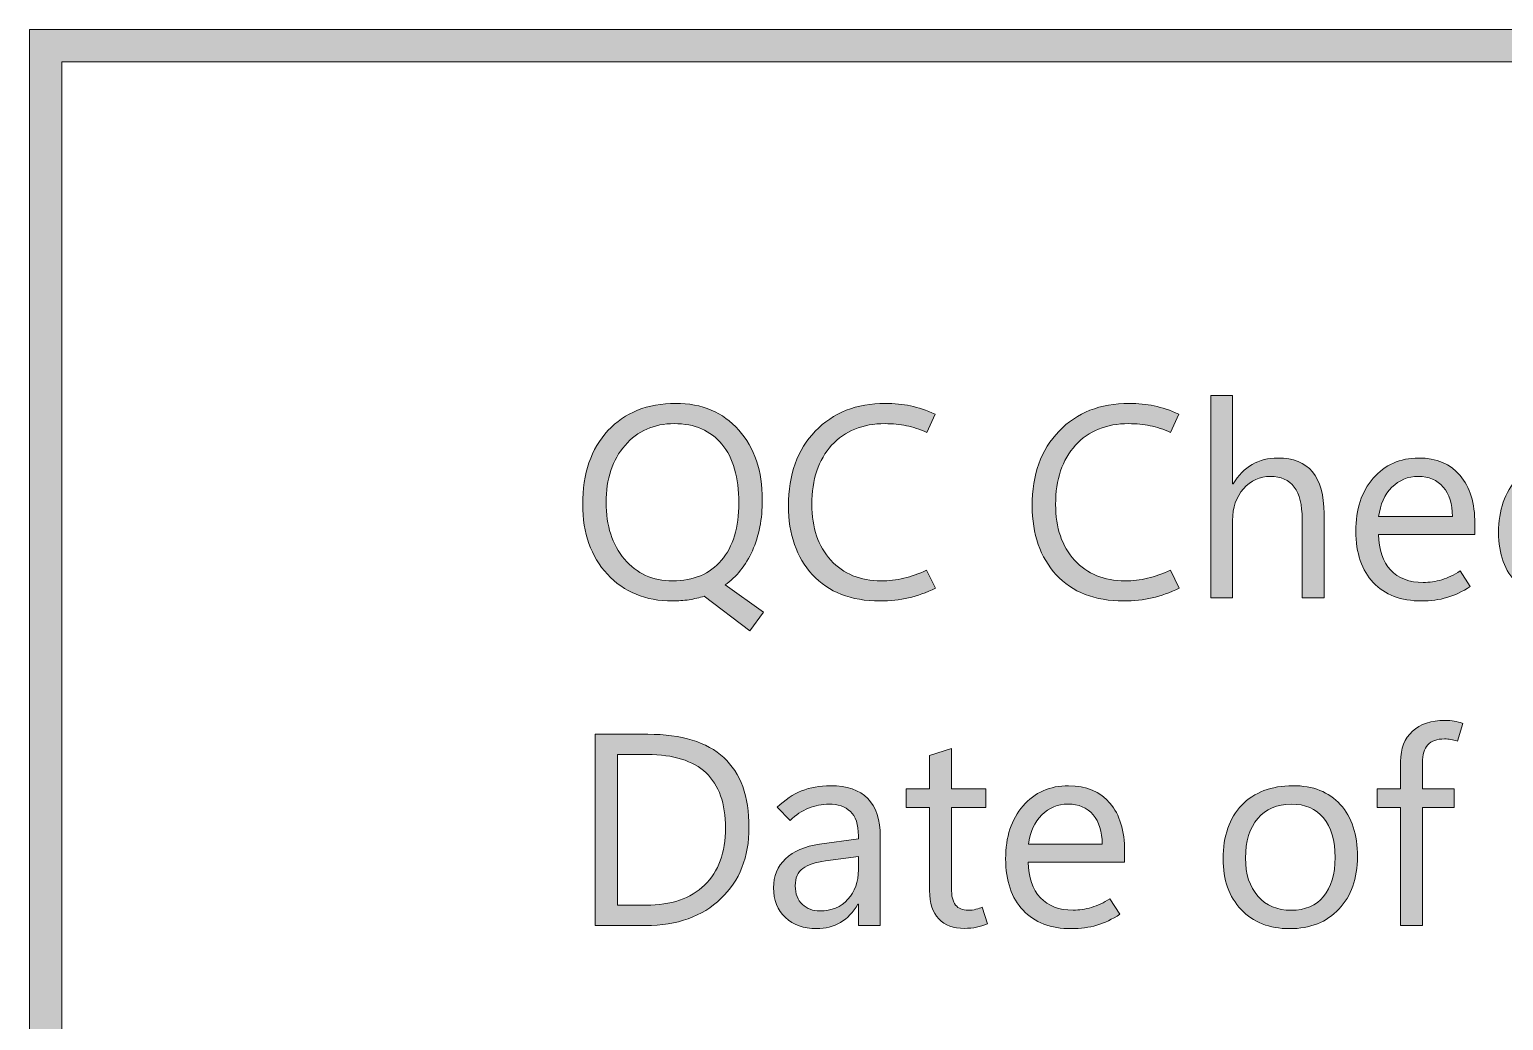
# Model space of a CAD drawing. Extents: x 0 to 227, y 0 to 170.
# Drawn here: x 0 to 64.8, y 126.5 to 170.1 of the extents above; entities that cross this region are included whole.
import ezdxf

# ---------------------------------------------------------------- set-up
doc = ezdxf.new("R2010")
doc.units = 0
doc.header["$MEASUREMENT"] = 0
doc.layers.add('Layer 1', color=7, linetype='Continuous')

# ---------------------------------------------------------------- blocks, each defined once
blk = doc.blocks.new('block 2')
at = {"layer": 'Layer 1', "true_color": 0x231f20}
h = blk.add_hatch(color=250, dxfattribs=at)
h.dxf.hatch_style = 2
edge = h.paths.add_edge_path()
edge.add_spline(control_points=[(28.273, 144.965), (27.09, 144.965), (26.136, 145.355), (25.411, 146.137), (24.687, 146.918), (24.324, 147.941), (24.324, 149.207), (24.324, 150.57), (24.694, 151.651), (25.435, 152.45), (26.175, 153.249), (27.168, 153.648), (28.414, 153.648), (29.57, 153.648), (30.494, 153.258), (31.186, 152.477), (31.877, 151.695), (32.223, 150.674), (32.223, 149.412), (32.223, 148.564), (32.077, 147.818), (31.786, 147.174), (31.495, 146.529), (31.094, 146.027), (30.582, 145.668), (30.582, 145.668), (32.27, 144.479), (32.27, 144.479), (32.27, 144.479), (31.672, 143.658), (31.672, 143.658), (31.672, 143.658), (29.668, 145.17), (29.668, 145.17), (29.457, 145.107), (29.234, 145.058), (29, 145.021), (28.766, 144.983), (28.523, 144.965), (28.273, 144.965)], knot_values=[0, 0, 0, 0, 1, 1, 1, 2, 2, 2, 3, 3, 3, 4, 4, 4, 5, 5, 5, 6, 6, 6, 7, 7, 7, 8, 8, 8, 9, 9, 9, 10, 10, 10, 11, 11, 11, 12, 12, 12, 13, 13, 13, 13], degree=3, periodic=1)
edge = h.paths.add_edge_path()
edge.add_spline(control_points=[(28.344, 152.758), (27.461, 152.758), (26.742, 152.439), (26.188, 151.803), (25.633, 151.166), (25.355, 150.33), (25.355, 149.295), (25.355, 148.271), (25.624, 147.441), (26.161, 146.805), (26.698, 146.168), (27.402, 145.85), (28.273, 145.85), (29.195, 145.85), (29.912, 146.15), (30.424, 146.752), (30.936, 147.354), (31.191, 148.195), (31.191, 149.277), (31.191, 150.391), (30.943, 151.249), (30.447, 151.853), (29.951, 152.456), (29.25, 152.758), (28.344, 152.758)], knot_values=[0, 0, 0, 0, 1, 1, 1, 2, 2, 2, 3, 3, 3, 4, 4, 4, 5, 5, 5, 6, 6, 6, 7, 7, 7, 8, 8, 8, 8], degree=3, periodic=1)
h = blk.add_hatch(color=250, dxfattribs=at)
h.dxf.hatch_style = 2
edge = h.paths.add_edge_path()
edge.add_spline(control_points=[(39.84, 145.527), (39.434, 145.332), (39.037, 145.189), (38.65, 145.1), (38.264, 145.01), (37.844, 144.965), (37.391, 144.965), (36.121, 144.965), (35.134, 145.35), (34.429, 146.119), (33.724, 146.889), (33.371, 147.898), (33.371, 149.148), (33.371, 150.52), (33.765, 151.612), (34.552, 152.427), (35.339, 153.241), (36.365, 153.648), (37.631, 153.648), (38.025, 153.648), (38.396, 153.611), (38.741, 153.537), (39.087, 153.463), (39.445, 153.344), (39.816, 153.18), (39.816, 153.18), (39.453, 152.371), (39.453, 152.371), (39.145, 152.508), (38.846, 152.606), (38.557, 152.667), (38.268, 152.728), (37.955, 152.758), (37.619, 152.758), (36.635, 152.758), (35.853, 152.44), (35.272, 151.806), (34.692, 151.171), (34.402, 150.305), (34.402, 149.207), (34.402, 148.18), (34.681, 147.363), (35.237, 146.758), (35.794, 146.152), (36.531, 145.85), (37.449, 145.85), (37.789, 145.85), (38.122, 145.887), (38.448, 145.961), (38.774, 146.035), (39.107, 146.156), (39.447, 146.324), (39.447, 146.324), (39.84, 145.527), (39.84, 145.527)], knot_values=[0, 0, 0, 0, 1, 1, 1, 2, 2, 2, 3, 3, 3, 4, 4, 4, 5, 5, 5, 6, 6, 6, 7, 7, 7, 8, 8, 8, 9, 9, 9, 10, 10, 10, 11, 11, 11, 12, 12, 12, 13, 13, 13, 14, 14, 14, 15, 15, 15, 16, 16, 16, 17, 17, 17, 18, 18, 18, 18], degree=3, periodic=1)
h = blk.add_hatch(color=250, dxfattribs=at)
h.dxf.hatch_style = 2
edge = h.paths.add_edge_path()
edge.add_spline(control_points=[(50.557, 145.527), (50.15, 145.332), (49.754, 145.189), (49.367, 145.1), (48.98, 145.01), (48.561, 144.965), (48.107, 144.965), (46.838, 144.965), (45.851, 145.35), (45.146, 146.119), (44.44, 146.889), (44.088, 147.898), (44.088, 149.148), (44.088, 150.52), (44.481, 151.612), (45.269, 152.427), (46.056, 153.241), (47.082, 153.648), (48.348, 153.648), (48.742, 153.648), (49.112, 153.611), (49.458, 153.537), (49.804, 153.463), (50.162, 153.344), (50.533, 153.18), (50.533, 153.18), (50.17, 152.371), (50.17, 152.371), (49.861, 152.508), (49.562, 152.606), (49.273, 152.667), (48.984, 152.728), (48.672, 152.758), (48.336, 152.758), (47.352, 152.758), (46.569, 152.44), (45.989, 151.806), (45.409, 151.171), (45.119, 150.305), (45.119, 149.207), (45.119, 148.18), (45.397, 147.363), (45.954, 146.758), (46.511, 146.152), (47.248, 145.85), (48.166, 145.85), (48.506, 145.85), (48.839, 145.887), (49.165, 145.961), (49.491, 146.035), (49.824, 146.156), (50.164, 146.324), (50.164, 146.324), (50.557, 145.527), (50.557, 145.527)], knot_values=[0, 0, 0, 0, 1, 1, 1, 2, 2, 2, 3, 3, 3, 4, 4, 4, 5, 5, 5, 6, 6, 6, 7, 7, 7, 8, 8, 8, 9, 9, 9, 10, 10, 10, 11, 11, 11, 12, 12, 12, 13, 13, 13, 14, 14, 14, 15, 15, 15, 16, 16, 16, 17, 17, 17, 18, 18, 18, 18], degree=3, periodic=1)
h = blk.add_hatch(color=250, dxfattribs=at)
h.dxf.hatch_style = 2
edge = h.paths.add_edge_path()
edge.add_spline(control_points=[(56.92, 145.105), (56.92, 145.105), (55.959, 145.105), (55.959, 145.105), (55.959, 145.105), (55.959, 148.562), (55.959, 148.562), (55.959, 149.188), (55.843, 149.656), (55.61, 149.969), (55.378, 150.281), (55.029, 150.438), (54.564, 150.438), (54.096, 150.438), (53.701, 150.257), (53.381, 149.896), (53.061, 149.534), (52.9, 149.07), (52.9, 148.504), (52.9, 148.504), (52.9, 145.105), (52.9, 145.105), (52.9, 145.105), (51.939, 145.105), (51.939, 145.105), (51.939, 145.105), (51.939, 153.988), (51.939, 153.988), (51.939, 153.988), (52.9, 153.988), (52.9, 153.988), (52.9, 153.988), (52.9, 150.109), (52.9, 150.109), (52.9, 150.109), (52.924, 150.109), (52.924, 150.109), (53.154, 150.488), (53.434, 150.772), (53.762, 150.962), (54.09, 151.151), (54.467, 151.246), (54.893, 151.246), (55.568, 151.246), (56.075, 151.043), (56.413, 150.637), (56.751, 150.23), (56.92, 149.619), (56.92, 148.803), (56.92, 148.803), (56.92, 145.105), (56.92, 145.105)], knot_values=[0, 0, 0, 0, 1, 1, 1, 2, 2, 2, 3, 3, 3, 4, 4, 4, 5, 5, 5, 6, 6, 6, 7, 7, 7, 8, 8, 8, 9, 9, 9, 10, 10, 10, 11, 11, 11, 12, 12, 12, 13, 13, 13, 14, 14, 14, 15, 15, 15, 16, 16, 16, 17, 17, 17, 17], degree=3, periodic=1)
h = blk.add_hatch(color=250, dxfattribs=at)
h.dxf.hatch_style = 2
edge = h.paths.add_edge_path()
edge.add_spline(control_points=[(63.553, 147.889), (63.553, 147.889), (59.311, 147.889), (59.311, 147.889), (59.326, 147.213), (59.505, 146.692), (59.847, 146.327), (60.188, 145.962), (60.668, 145.779), (61.285, 145.779), (61.555, 145.779), (61.825, 145.819), (62.097, 145.899), (62.368, 145.979), (62.637, 146.107), (62.902, 146.283), (62.902, 146.283), (63.348, 145.598), (63.348, 145.598), (63.008, 145.379), (62.668, 145.219), (62.328, 145.117), (61.988, 145.016), (61.615, 144.965), (61.209, 144.965), (60.303, 144.965), (59.596, 145.234), (59.088, 145.773), (58.58, 146.312), (58.324, 147.064), (58.32, 148.029), (58.316, 148.994), (58.571, 149.771), (59.085, 150.361), (59.599, 150.951), (60.266, 151.246), (61.086, 151.246), (61.867, 151.246), (62.474, 150.991), (62.905, 150.481), (63.337, 149.972), (63.553, 149.266), (63.553, 148.363), (63.553, 148.363), (63.553, 147.889), (63.553, 147.889)], knot_values=[0, 0, 0, 0, 1, 1, 1, 2, 2, 2, 3, 3, 3, 4, 4, 4, 5, 5, 5, 6, 6, 6, 7, 7, 7, 8, 8, 8, 9, 9, 9, 10, 10, 10, 11, 11, 11, 12, 12, 12, 13, 13, 13, 14, 14, 14, 15, 15, 15, 15], degree=3, periodic=1)
edge = h.paths.add_edge_path()
edge.add_spline(control_points=[(62.568, 148.674), (62.564, 149.229), (62.43, 149.661), (62.164, 149.972), (61.898, 150.282), (61.533, 150.438), (61.068, 150.438), (60.611, 150.438), (60.224, 150.278), (59.905, 149.96), (59.587, 149.642), (59.393, 149.213), (59.322, 148.674), (59.322, 148.674), (62.568, 148.674), (62.568, 148.674)], knot_values=[0, 0, 0, 0, 1, 1, 1, 2, 2, 2, 3, 3, 3, 4, 4, 4, 5, 5, 5, 5], degree=3, periodic=1)
h = blk.add_hatch(color=250, dxfattribs=at)
h.dxf.hatch_style = 2
edge = h.paths.add_edge_path()
edge.add_spline(control_points=[(69.225, 145.463), (68.947, 145.291), (68.67, 145.165), (68.393, 145.085), (68.115, 145.005), (67.812, 144.965), (67.484, 144.965), (66.641, 144.965), (65.948, 145.227), (65.407, 145.75), (64.866, 146.273), (64.596, 147.016), (64.596, 147.977), (64.596, 148.953), (64.868, 149.742), (65.413, 150.344), (65.958, 150.945), (66.707, 151.246), (67.66, 151.246), (67.969, 151.246), (68.263, 151.209), (68.542, 151.135), (68.821, 151.061), (69.104, 150.939), (69.389, 150.771), (69.389, 150.771), (68.984, 150.068), (68.984, 150.068), (68.762, 150.193), (68.543, 150.285), (68.328, 150.344), (68.113, 150.402), (67.879, 150.432), (67.625, 150.432), (66.965, 150.432), (66.459, 150.211), (66.107, 149.77), (65.756, 149.328), (65.58, 148.768), (65.58, 148.088), (65.58, 147.338), (65.765, 146.766), (66.134, 146.371), (66.503, 145.977), (66.98, 145.779), (67.566, 145.779), (67.758, 145.779), (67.958, 145.81), (68.167, 145.87), (68.376, 145.931), (68.586, 146.025), (68.797, 146.154), (68.797, 146.154), (69.225, 145.463), (69.225, 145.463)], knot_values=[0, 0, 0, 0, 1, 1, 1, 2, 2, 2, 3, 3, 3, 4, 4, 4, 5, 5, 5, 6, 6, 6, 7, 7, 7, 8, 8, 8, 9, 9, 9, 10, 10, 10, 11, 11, 11, 12, 12, 12, 13, 13, 13, 14, 14, 14, 15, 15, 15, 16, 16, 16, 17, 17, 17, 18, 18, 18, 18], degree=3, periodic=1)
at = {"layer": 'Layer 1', "lineweight": 0}
for points, knots in [([(28.273, 144.965), (27.09, 144.965), (26.136, 145.355), (25.411, 146.137), (24.687, 146.918), (24.324, 147.941), (24.324, 149.207), (24.324, 150.57), (24.694, 151.651), (25.435, 152.45), (26.175, 153.249), (27.168, 153.648), (28.414, 153.648), (29.57, 153.648), (30.494, 153.258), (31.186, 152.477), (31.877, 151.695), (32.223, 150.674), (32.223, 149.412), (32.223, 148.564), (32.077, 147.818), (31.786, 147.174), (31.495, 146.529), (31.094, 146.027), (30.582, 145.668), (30.582, 145.668), (32.27, 144.479), (32.27, 144.479), (32.27, 144.479), (31.672, 143.658), (31.672, 143.658), (31.672, 143.658), (29.668, 145.17), (29.668, 145.17), (29.457, 145.107), (29.234, 145.058), (29, 145.021), (28.766, 144.983), (28.523, 144.965), (28.273, 144.965)], [0, 0, 0, 0, 1, 1, 1, 2, 2, 2, 3, 3, 3, 4, 4, 4, 5, 5, 5, 6, 6, 6, 7, 7, 7, 8, 8, 8, 9, 9, 9, 10, 10, 10, 11, 11, 11, 12, 12, 12, 13, 13, 13, 13]), ([(39.84, 145.527), (39.434, 145.332), (39.037, 145.189), (38.65, 145.1), (38.264, 145.01), (37.844, 144.965), (37.391, 144.965), (36.121, 144.965), (35.134, 145.35), (34.429, 146.119), (33.724, 146.889), (33.371, 147.898), (33.371, 149.148), (33.371, 150.52), (33.765, 151.612), (34.552, 152.427), (35.339, 153.241), (36.365, 153.648), (37.631, 153.648), (38.025, 153.648), (38.396, 153.611), (38.741, 153.537), (39.087, 153.463), (39.445, 153.344), (39.816, 153.18), (39.816, 153.18), (39.453, 152.371), (39.453, 152.371), (39.145, 152.508), (38.846, 152.606), (38.557, 152.667), (38.268, 152.728), (37.955, 152.758), (37.619, 152.758), (36.635, 152.758), (35.853, 152.44), (35.272, 151.806), (34.692, 151.171), (34.402, 150.305), (34.402, 149.207), (34.402, 148.18), (34.681, 147.363), (35.237, 146.758), (35.794, 146.152), (36.531, 145.85), (37.449, 145.85), (37.789, 145.85), (38.122, 145.887), (38.448, 145.961), (38.774, 146.035), (39.107, 146.156), (39.447, 146.324), (39.447, 146.324), (39.84, 145.527), (39.84, 145.527)], [0, 0, 0, 0, 1, 1, 1, 2, 2, 2, 3, 3, 3, 4, 4, 4, 5, 5, 5, 6, 6, 6, 7, 7, 7, 8, 8, 8, 9, 9, 9, 10, 10, 10, 11, 11, 11, 12, 12, 12, 13, 13, 13, 14, 14, 14, 15, 15, 15, 16, 16, 16, 17, 17, 17, 18, 18, 18, 18]), ([(50.557, 145.527), (50.15, 145.332), (49.754, 145.189), (49.367, 145.1), (48.98, 145.01), (48.561, 144.965), (48.107, 144.965), (46.838, 144.965), (45.851, 145.35), (45.146, 146.119), (44.44, 146.889), (44.088, 147.898), (44.088, 149.148), (44.088, 150.52), (44.481, 151.612), (45.269, 152.427), (46.056, 153.241), (47.082, 153.648), (48.348, 153.648), (48.742, 153.648), (49.112, 153.611), (49.458, 153.537), (49.804, 153.463), (50.162, 153.344), (50.533, 153.18), (50.533, 153.18), (50.17, 152.371), (50.17, 152.371), (49.861, 152.508), (49.562, 152.606), (49.273, 152.667), (48.984, 152.728), (48.672, 152.758), (48.336, 152.758), (47.352, 152.758), (46.569, 152.44), (45.989, 151.806), (45.409, 151.171), (45.119, 150.305), (45.119, 149.207), (45.119, 148.18), (45.397, 147.363), (45.954, 146.758), (46.511, 146.152), (47.248, 145.85), (48.166, 145.85), (48.506, 145.85), (48.839, 145.887), (49.165, 145.961), (49.491, 146.035), (49.824, 146.156), (50.164, 146.324), (50.164, 146.324), (50.557, 145.527), (50.557, 145.527)], [0, 0, 0, 0, 1, 1, 1, 2, 2, 2, 3, 3, 3, 4, 4, 4, 5, 5, 5, 6, 6, 6, 7, 7, 7, 8, 8, 8, 9, 9, 9, 10, 10, 10, 11, 11, 11, 12, 12, 12, 13, 13, 13, 14, 14, 14, 15, 15, 15, 16, 16, 16, 17, 17, 17, 18, 18, 18, 18]), ([(56.92, 145.105), (56.92, 145.105), (55.959, 145.105), (55.959, 145.105), (55.959, 145.105), (55.959, 148.562), (55.959, 148.562), (55.959, 149.188), (55.843, 149.656), (55.61, 149.969), (55.378, 150.281), (55.029, 150.438), (54.564, 150.438), (54.096, 150.438), (53.701, 150.257), (53.381, 149.896), (53.061, 149.534), (52.9, 149.07), (52.9, 148.504), (52.9, 148.504), (52.9, 145.105), (52.9, 145.105), (52.9, 145.105), (51.939, 145.105), (51.939, 145.105), (51.939, 145.105), (51.939, 153.988), (51.939, 153.988), (51.939, 153.988), (52.9, 153.988), (52.9, 153.988), (52.9, 153.988), (52.9, 150.109), (52.9, 150.109), (52.9, 150.109), (52.924, 150.109), (52.924, 150.109), (53.154, 150.488), (53.434, 150.772), (53.762, 150.962), (54.09, 151.151), (54.467, 151.246), (54.893, 151.246), (55.568, 151.246), (56.075, 151.043), (56.413, 150.637), (56.751, 150.23), (56.92, 149.619), (56.92, 148.803), (56.92, 148.803), (56.92, 145.105), (56.92, 145.105)], [0, 0, 0, 0, 1, 1, 1, 2, 2, 2, 3, 3, 3, 4, 4, 4, 5, 5, 5, 6, 6, 6, 7, 7, 7, 8, 8, 8, 9, 9, 9, 10, 10, 10, 11, 11, 11, 12, 12, 12, 13, 13, 13, 14, 14, 14, 15, 15, 15, 16, 16, 16, 17, 17, 17, 17]), ([(28.344, 152.758), (27.461, 152.758), (26.742, 152.439), (26.188, 151.803), (25.633, 151.166), (25.355, 150.33), (25.355, 149.295), (25.355, 148.271), (25.624, 147.441), (26.161, 146.805), (26.698, 146.168), (27.402, 145.85), (28.273, 145.85), (29.195, 145.85), (29.912, 146.15), (30.424, 146.752), (30.936, 147.354), (31.191, 148.195), (31.191, 149.277), (31.191, 150.391), (30.943, 151.249), (30.447, 151.853), (29.951, 152.456), (29.25, 152.758), (28.344, 152.758)], [0, 0, 0, 0, 1, 1, 1, 2, 2, 2, 3, 3, 3, 4, 4, 4, 5, 5, 5, 6, 6, 6, 7, 7, 7, 8, 8, 8, 8]), ([(63.553, 147.889), (63.553, 147.889), (59.311, 147.889), (59.311, 147.889), (59.326, 147.213), (59.505, 146.692), (59.847, 146.327), (60.188, 145.962), (60.668, 145.779), (61.285, 145.779), (61.555, 145.779), (61.825, 145.819), (62.097, 145.899), (62.368, 145.979), (62.637, 146.107), (62.902, 146.283), (62.902, 146.283), (63.348, 145.598), (63.348, 145.598), (63.008, 145.379), (62.668, 145.219), (62.328, 145.117), (61.988, 145.016), (61.615, 144.965), (61.209, 144.965), (60.303, 144.965), (59.596, 145.234), (59.088, 145.773), (58.58, 146.312), (58.324, 147.064), (58.32, 148.029), (58.316, 148.994), (58.571, 149.771), (59.085, 150.361), (59.599, 150.951), (60.266, 151.246), (61.086, 151.246), (61.867, 151.246), (62.474, 150.991), (62.905, 150.481), (63.337, 149.972), (63.553, 149.266), (63.553, 148.363), (63.553, 148.363), (63.553, 147.889), (63.553, 147.889)], [0, 0, 0, 0, 1, 1, 1, 2, 2, 2, 3, 3, 3, 4, 4, 4, 5, 5, 5, 6, 6, 6, 7, 7, 7, 8, 8, 8, 9, 9, 9, 10, 10, 10, 11, 11, 11, 12, 12, 12, 13, 13, 13, 14, 14, 14, 15, 15, 15, 15]), ([(69.225, 145.463), (68.947, 145.291), (68.67, 145.165), (68.393, 145.085), (68.115, 145.005), (67.812, 144.965), (67.484, 144.965), (66.641, 144.965), (65.948, 145.227), (65.407, 145.75), (64.866, 146.273), (64.596, 147.016), (64.596, 147.977), (64.596, 148.953), (64.868, 149.742), (65.413, 150.344), (65.958, 150.945), (66.707, 151.246), (67.66, 151.246), (67.969, 151.246), (68.263, 151.209), (68.542, 151.135), (68.821, 151.061), (69.104, 150.939), (69.389, 150.771), (69.389, 150.771), (68.984, 150.068), (68.984, 150.068), (68.762, 150.193), (68.543, 150.285), (68.328, 150.344), (68.113, 150.402), (67.879, 150.432), (67.625, 150.432), (66.965, 150.432), (66.459, 150.211), (66.107, 149.77), (65.756, 149.328), (65.58, 148.768), (65.58, 148.088), (65.58, 147.338), (65.765, 146.766), (66.134, 146.371), (66.503, 145.977), (66.98, 145.779), (67.566, 145.779), (67.758, 145.779), (67.958, 145.81), (68.167, 145.87), (68.376, 145.931), (68.586, 146.025), (68.797, 146.154), (68.797, 146.154), (69.225, 145.463), (69.225, 145.463)], [0, 0, 0, 0, 1, 1, 1, 2, 2, 2, 3, 3, 3, 4, 4, 4, 5, 5, 5, 6, 6, 6, 7, 7, 7, 8, 8, 8, 9, 9, 9, 10, 10, 10, 11, 11, 11, 12, 12, 12, 13, 13, 13, 14, 14, 14, 15, 15, 15, 16, 16, 16, 17, 17, 17, 18, 18, 18, 18]), ([(62.568, 148.674), (62.564, 149.229), (62.43, 149.661), (62.164, 149.972), (61.898, 150.282), (61.533, 150.438), (61.068, 150.438), (60.611, 150.438), (60.224, 150.278), (59.905, 149.96), (59.587, 149.642), (59.393, 149.213), (59.322, 148.674), (59.322, 148.674), (62.568, 148.674), (62.568, 148.674)], [0, 0, 0, 0, 1, 1, 1, 2, 2, 2, 3, 3, 3, 4, 4, 4, 5, 5, 5, 5])]:
    blk.add_open_spline(points, degree=3, knots=knots, dxfattribs=at)
blk = doc.blocks.new('block 3')
at = {"layer": 'Layer 1', "true_color": 0x231f20}
h = blk.add_hatch(color=250, dxfattribs=at)
h.dxf.hatch_style = 2
edge = h.paths.add_edge_path()
edge.add_spline(control_points=[(62.791, 138.803), (62.682, 138.838), (62.583, 138.864), (62.495, 138.879), (62.407, 138.895), (62.314, 138.903), (62.217, 138.903), (61.889, 138.903), (61.645, 138.815), (61.484, 138.639), (61.324, 138.463), (61.244, 138.206), (61.244, 137.866), (61.244, 137.866), (61.244, 136.706), (61.244, 136.706), (61.244, 136.706), (62.65, 136.706), (62.65, 136.706), (62.65, 136.706), (62.65, 135.885), (62.65, 135.885), (62.65, 135.885), (61.244, 135.885), (61.244, 135.885), (61.244, 135.885), (61.244, 130.706), (61.244, 130.706), (61.244, 130.706), (60.289, 130.706), (60.289, 130.706), (60.289, 130.706), (60.289, 135.885), (60.289, 135.885), (60.289, 135.885), (59.264, 135.885), (59.264, 135.885), (59.264, 135.885), (59.264, 136.706), (59.264, 136.706), (59.264, 136.706), (60.289, 136.706), (60.289, 136.706), (60.289, 136.706), (60.289, 137.913), (60.289, 137.913), (60.289, 138.479), (60.463, 138.921), (60.811, 139.24), (61.158, 139.558), (61.635, 139.717), (62.24, 139.717), (62.389, 139.717), (62.523, 139.707), (62.645, 139.685), (62.766, 139.664), (62.891, 139.631), (63.02, 139.588), (63.02, 139.588), (62.791, 138.803), (62.791, 138.803)], knot_values=[0, 0, 0, 0, 1, 1, 1, 2, 2, 2, 3, 3, 3, 4, 4, 4, 5, 5, 5, 6, 6, 6, 7, 7, 7, 8, 8, 8, 9, 9, 9, 10, 10, 10, 11, 11, 11, 12, 12, 12, 13, 13, 13, 14, 14, 14, 15, 15, 15, 16, 16, 16, 17, 17, 17, 18, 18, 18, 19, 19, 19, 20, 20, 20, 20], degree=3, periodic=1)
h = blk.add_hatch(color=250, dxfattribs=at)
h.dxf.hatch_style = 2
edge = h.paths.add_edge_path()
edge.add_spline(control_points=[(24.875, 130.706), (24.875, 130.706), (24.875, 139.108), (24.875, 139.108), (24.875, 139.108), (27.195, 139.108), (27.195, 139.108), (28.676, 139.108), (29.786, 138.767), (30.526, 138.085), (31.267, 137.404), (31.637, 136.379), (31.637, 135.012), (31.637, 133.715), (31.226, 132.673), (30.403, 131.886), (29.581, 131.099), (28.48, 130.706), (27.102, 130.706), (27.102, 130.706), (24.875, 130.706), (24.875, 130.706)], knot_values=[0, 0, 0, 0, 1, 1, 1, 2, 2, 2, 3, 3, 3, 4, 4, 4, 5, 5, 5, 6, 6, 6, 7, 7, 7, 7], degree=3, periodic=1)
edge = h.paths.add_edge_path()
edge.add_spline(control_points=[(25.859, 138.217), (25.859, 138.217), (25.859, 131.596), (25.859, 131.596), (25.859, 131.596), (27.113, 131.596), (27.113, 131.596), (28.215, 131.596), (29.072, 131.891), (29.686, 132.481), (30.299, 133.071), (30.605, 133.907), (30.605, 134.989), (30.605, 136.067), (30.319, 136.875), (29.747, 137.412), (29.175, 137.949), (28.316, 138.217), (27.172, 138.217), (27.172, 138.217), (25.859, 138.217), (25.859, 138.217)], knot_values=[0, 0, 0, 0, 1, 1, 1, 2, 2, 2, 3, 3, 3, 4, 4, 4, 5, 5, 5, 6, 6, 6, 7, 7, 7, 7], degree=3, periodic=1)
h = blk.add_hatch(color=250, dxfattribs=at)
h.dxf.hatch_style = 2
edge = h.paths.add_edge_path()
edge.add_spline(control_points=[(42.125, 130.776), (41.961, 130.709), (41.8, 130.66), (41.642, 130.626), (41.483, 130.593), (41.305, 130.577), (41.105, 130.577), (40.629, 130.577), (40.255, 130.716), (39.983, 130.996), (39.712, 131.275), (39.576, 131.688), (39.576, 132.235), (39.576, 132.235), (39.576, 135.885), (39.576, 135.885), (39.576, 135.885), (38.545, 135.885), (38.545, 135.885), (38.545, 135.885), (38.545, 136.706), (38.545, 136.706), (38.545, 136.706), (39.576, 136.706), (39.576, 136.706), (39.576, 136.706), (39.576, 138.17), (39.576, 138.17), (39.576, 138.17), (40.537, 138.481), (40.537, 138.481), (40.537, 138.481), (40.537, 136.706), (40.537, 136.706), (40.537, 136.706), (42.049, 136.706), (42.049, 136.706), (42.049, 136.706), (42.049, 135.885), (42.049, 135.885), (42.049, 135.885), (40.537, 135.885), (40.537, 135.885), (40.537, 135.885), (40.537, 132.346), (40.537, 132.346), (40.537, 132.002), (40.599, 131.754), (40.722, 131.602), (40.845, 131.45), (41.029, 131.374), (41.275, 131.374), (41.393, 131.374), (41.506, 131.387), (41.615, 131.415), (41.725, 131.442), (41.816, 131.473), (41.891, 131.508), (41.891, 131.508), (42.125, 130.776), (42.125, 130.776)], knot_values=[0, 0, 0, 0, 1, 1, 1, 2, 2, 2, 3, 3, 3, 4, 4, 4, 5, 5, 5, 6, 6, 6, 7, 7, 7, 8, 8, 8, 9, 9, 9, 10, 10, 10, 11, 11, 11, 12, 12, 12, 13, 13, 13, 14, 14, 14, 15, 15, 15, 16, 16, 16, 17, 17, 17, 18, 18, 18, 19, 19, 19, 20, 20, 20, 20], degree=3, periodic=1)
h = blk.add_hatch(color=250, dxfattribs=at)
h.dxf.hatch_style = 2
edge = h.paths.add_edge_path()
edge.add_spline(control_points=[(37.408, 130.706), (37.408, 130.706), (36.447, 130.706), (36.447, 130.706), (36.447, 130.706), (36.447, 131.643), (36.447, 131.643), (36.447, 131.643), (36.424, 131.643), (36.424, 131.643), (36.217, 131.284), (35.962, 131.014), (35.659, 130.834), (35.356, 130.655), (35.004, 130.565), (34.602, 130.565), (34.039, 130.565), (33.584, 130.729), (33.236, 131.057), (32.889, 131.385), (32.715, 131.821), (32.715, 132.364), (32.715, 132.875), (32.891, 133.299), (33.242, 133.635), (33.594, 133.971), (34.092, 134.186), (34.736, 134.28), (34.736, 134.28), (36.447, 134.508), (36.447, 134.508), (36.447, 134.508), (36.447, 134.643), (36.447, 134.643), (36.447, 135.147), (36.33, 135.505), (36.096, 135.718), (35.861, 135.931), (35.549, 136.038), (35.158, 136.038), (34.846, 136.038), (34.545, 135.979), (34.256, 135.862), (33.967, 135.745), (33.695, 135.565), (33.441, 135.323), (33.441, 135.323), (32.879, 135.903), (32.879, 135.903), (33.215, 136.227), (33.572, 136.465), (33.951, 136.618), (34.33, 136.77), (34.752, 136.846), (35.217, 136.846), (35.943, 136.846), (36.49, 136.66), (36.857, 136.287), (37.225, 135.914), (37.408, 135.354), (37.408, 134.608), (37.408, 134.608), (37.408, 130.706), (37.408, 130.706)], knot_values=[0, 0, 0, 0, 1, 1, 1, 2, 2, 2, 3, 3, 3, 4, 4, 4, 5, 5, 5, 6, 6, 6, 7, 7, 7, 8, 8, 8, 9, 9, 9, 10, 10, 10, 11, 11, 11, 12, 12, 12, 13, 13, 13, 14, 14, 14, 15, 15, 15, 16, 16, 16, 17, 17, 17, 18, 18, 18, 19, 19, 19, 20, 20, 20, 21, 21, 21, 21], degree=3, periodic=1)
edge = h.paths.add_edge_path()
edge.add_spline(control_points=[(36.447, 133.143), (36.447, 133.143), (36.447, 133.741), (36.447, 133.741), (36.447, 133.741), (35, 133.542), (35, 133.542), (34.559, 133.479), (34.227, 133.368), (34.004, 133.208), (33.781, 133.047), (33.67, 132.795), (33.67, 132.452), (33.67, 132.092), (33.774, 131.818), (33.983, 131.628), (34.192, 131.439), (34.447, 131.344), (34.748, 131.344), (35.268, 131.344), (35.681, 131.514), (35.987, 131.854), (36.294, 132.194), (36.447, 132.624), (36.447, 133.143)], knot_values=[0, 0, 0, 0, 1, 1, 1, 2, 2, 2, 3, 3, 3, 4, 4, 4, 5, 5, 5, 6, 6, 6, 7, 7, 7, 8, 8, 8, 8], degree=3, periodic=1)
h = blk.add_hatch(color=250, dxfattribs=at)
h.dxf.hatch_style = 2
edge = h.paths.add_edge_path()
edge.add_spline(control_points=[(48.154, 133.489), (48.154, 133.489), (43.912, 133.489), (43.912, 133.489), (43.928, 132.813), (44.106, 132.292), (44.448, 131.927), (44.79, 131.562), (45.27, 131.379), (45.887, 131.379), (46.156, 131.379), (46.427, 131.419), (46.698, 131.5), (46.97, 131.58), (47.238, 131.708), (47.504, 131.883), (47.504, 131.883), (47.949, 131.198), (47.949, 131.198), (47.609, 130.979), (47.27, 130.819), (46.93, 130.717), (46.59, 130.616), (46.217, 130.565), (45.811, 130.565), (44.904, 130.565), (44.197, 130.834), (43.689, 131.374), (43.182, 131.913), (42.926, 132.665), (42.922, 133.629), (42.918, 134.594), (43.173, 135.372), (43.687, 135.961), (44.2, 136.551), (44.867, 136.846), (45.688, 136.846), (46.469, 136.846), (47.075, 136.591), (47.507, 136.082), (47.938, 135.572), (48.154, 134.866), (48.154, 133.963), (48.154, 133.963), (48.154, 133.489), (48.154, 133.489)], knot_values=[0, 0, 0, 0, 1, 1, 1, 2, 2, 2, 3, 3, 3, 4, 4, 4, 5, 5, 5, 6, 6, 6, 7, 7, 7, 8, 8, 8, 9, 9, 9, 10, 10, 10, 11, 11, 11, 12, 12, 12, 13, 13, 13, 14, 14, 14, 15, 15, 15, 15], degree=3, periodic=1)
edge = h.paths.add_edge_path()
edge.add_spline(control_points=[(47.17, 134.274), (47.166, 134.829), (47.031, 135.261), (46.766, 135.572), (46.5, 135.882), (46.135, 136.038), (45.67, 136.038), (45.213, 136.038), (44.825, 135.878), (44.507, 135.56), (44.188, 135.242), (43.994, 134.813), (43.924, 134.274), (43.924, 134.274), (47.17, 134.274), (47.17, 134.274)], knot_values=[0, 0, 0, 0, 1, 1, 1, 2, 2, 2, 3, 3, 3, 4, 4, 4, 5, 5, 5, 5], degree=3, periodic=1)
h = blk.add_hatch(color=250, dxfattribs=at)
h.dxf.hatch_style = 2
edge = h.paths.add_edge_path()
edge.add_spline(control_points=[(55.402, 130.565), (54.516, 130.565), (53.808, 130.845), (53.278, 131.406), (52.749, 131.966), (52.484, 132.709), (52.484, 133.635), (52.484, 134.639), (52.758, 135.424), (53.305, 135.991), (53.852, 136.557), (54.598, 136.842), (55.543, 136.846), (56.438, 136.85), (57.136, 136.575), (57.638, 136.02), (58.14, 135.465), (58.391, 134.702), (58.391, 133.729), (58.391, 132.768), (58.12, 132), (57.579, 131.426), (57.038, 130.852), (56.312, 130.565), (55.402, 130.565)], knot_values=[0, 0, 0, 0, 1, 1, 1, 2, 2, 2, 3, 3, 3, 4, 4, 4, 5, 5, 5, 6, 6, 6, 7, 7, 7, 8, 8, 8, 8], degree=3, periodic=1)
edge = h.paths.add_edge_path()
edge.add_spline(control_points=[(55.473, 131.374), (56.094, 131.374), (56.571, 131.576), (56.905, 131.98), (57.239, 132.384), (57.406, 132.956), (57.406, 133.694), (57.406, 134.448), (57.238, 135.027), (56.902, 135.431), (56.566, 135.835), (56.09, 136.038), (55.473, 136.038), (54.855, 136.038), (54.367, 135.827), (54.008, 135.405), (53.648, 134.983), (53.469, 134.405), (53.469, 133.67), (53.469, 132.959), (53.65, 132.399), (54.014, 131.989), (54.377, 131.579), (54.863, 131.374), (55.473, 131.374)], knot_values=[0, 0, 0, 0, 1, 1, 1, 2, 2, 2, 3, 3, 3, 4, 4, 4, 5, 5, 5, 6, 6, 6, 7, 7, 7, 8, 8, 8, 8], degree=3, periodic=1)
at = {"layer": 'Layer 1', "lineweight": 0}
for points, knots in [([(62.791, 138.803), (62.682, 138.838), (62.583, 138.864), (62.495, 138.879), (62.407, 138.895), (62.314, 138.903), (62.217, 138.903), (61.889, 138.903), (61.645, 138.815), (61.484, 138.639), (61.324, 138.463), (61.244, 138.206), (61.244, 137.866), (61.244, 137.866), (61.244, 136.706), (61.244, 136.706), (61.244, 136.706), (62.65, 136.706), (62.65, 136.706), (62.65, 136.706), (62.65, 135.885), (62.65, 135.885), (62.65, 135.885), (61.244, 135.885), (61.244, 135.885), (61.244, 135.885), (61.244, 130.706), (61.244, 130.706), (61.244, 130.706), (60.289, 130.706), (60.289, 130.706), (60.289, 130.706), (60.289, 135.885), (60.289, 135.885), (60.289, 135.885), (59.264, 135.885), (59.264, 135.885), (59.264, 135.885), (59.264, 136.706), (59.264, 136.706), (59.264, 136.706), (60.289, 136.706), (60.289, 136.706), (60.289, 136.706), (60.289, 137.913), (60.289, 137.913), (60.289, 138.479), (60.463, 138.921), (60.811, 139.24), (61.158, 139.558), (61.635, 139.717), (62.24, 139.717), (62.389, 139.717), (62.523, 139.707), (62.645, 139.685), (62.766, 139.664), (62.891, 139.631), (63.02, 139.588), (63.02, 139.588), (62.791, 138.803), (62.791, 138.803)], [0, 0, 0, 0, 1, 1, 1, 2, 2, 2, 3, 3, 3, 4, 4, 4, 5, 5, 5, 6, 6, 6, 7, 7, 7, 8, 8, 8, 9, 9, 9, 10, 10, 10, 11, 11, 11, 12, 12, 12, 13, 13, 13, 14, 14, 14, 15, 15, 15, 16, 16, 16, 17, 17, 17, 18, 18, 18, 19, 19, 19, 20, 20, 20, 20]), ([(24.875, 130.706), (24.875, 130.706), (24.875, 139.108), (24.875, 139.108), (24.875, 139.108), (27.195, 139.108), (27.195, 139.108), (28.676, 139.108), (29.786, 138.767), (30.526, 138.085), (31.267, 137.404), (31.637, 136.379), (31.637, 135.012), (31.637, 133.715), (31.226, 132.673), (30.403, 131.886), (29.581, 131.099), (28.48, 130.706), (27.102, 130.706), (27.102, 130.706), (24.875, 130.706), (24.875, 130.706)], [0, 0, 0, 0, 1, 1, 1, 2, 2, 2, 3, 3, 3, 4, 4, 4, 5, 5, 5, 6, 6, 6, 7, 7, 7, 7]), ([(25.859, 138.217), (25.859, 138.217), (25.859, 131.596), (25.859, 131.596), (25.859, 131.596), (27.113, 131.596), (27.113, 131.596), (28.215, 131.596), (29.072, 131.891), (29.686, 132.481), (30.299, 133.071), (30.605, 133.907), (30.605, 134.989), (30.605, 136.067), (30.319, 136.875), (29.747, 137.412), (29.175, 137.949), (28.316, 138.217), (27.172, 138.217), (27.172, 138.217), (25.859, 138.217), (25.859, 138.217)], [0, 0, 0, 0, 1, 1, 1, 2, 2, 2, 3, 3, 3, 4, 4, 4, 5, 5, 5, 6, 6, 6, 7, 7, 7, 7]), ([(42.125, 130.776), (41.961, 130.709), (41.8, 130.66), (41.642, 130.626), (41.483, 130.593), (41.305, 130.577), (41.105, 130.577), (40.629, 130.577), (40.255, 130.716), (39.983, 130.996), (39.712, 131.275), (39.576, 131.688), (39.576, 132.235), (39.576, 132.235), (39.576, 135.885), (39.576, 135.885), (39.576, 135.885), (38.545, 135.885), (38.545, 135.885), (38.545, 135.885), (38.545, 136.706), (38.545, 136.706), (38.545, 136.706), (39.576, 136.706), (39.576, 136.706), (39.576, 136.706), (39.576, 138.17), (39.576, 138.17), (39.576, 138.17), (40.537, 138.481), (40.537, 138.481), (40.537, 138.481), (40.537, 136.706), (40.537, 136.706), (40.537, 136.706), (42.049, 136.706), (42.049, 136.706), (42.049, 136.706), (42.049, 135.885), (42.049, 135.885), (42.049, 135.885), (40.537, 135.885), (40.537, 135.885), (40.537, 135.885), (40.537, 132.346), (40.537, 132.346), (40.537, 132.002), (40.599, 131.754), (40.722, 131.602), (40.845, 131.45), (41.029, 131.374), (41.275, 131.374), (41.393, 131.374), (41.506, 131.387), (41.615, 131.415), (41.725, 131.442), (41.816, 131.473), (41.891, 131.508), (41.891, 131.508), (42.125, 130.776), (42.125, 130.776)], [0, 0, 0, 0, 1, 1, 1, 2, 2, 2, 3, 3, 3, 4, 4, 4, 5, 5, 5, 6, 6, 6, 7, 7, 7, 8, 8, 8, 9, 9, 9, 10, 10, 10, 11, 11, 11, 12, 12, 12, 13, 13, 13, 14, 14, 14, 15, 15, 15, 16, 16, 16, 17, 17, 17, 18, 18, 18, 19, 19, 19, 20, 20, 20, 20]), ([(37.408, 130.706), (37.408, 130.706), (36.447, 130.706), (36.447, 130.706), (36.447, 130.706), (36.447, 131.643), (36.447, 131.643), (36.447, 131.643), (36.424, 131.643), (36.424, 131.643), (36.217, 131.284), (35.962, 131.014), (35.659, 130.834), (35.356, 130.655), (35.004, 130.565), (34.602, 130.565), (34.039, 130.565), (33.584, 130.729), (33.236, 131.057), (32.889, 131.385), (32.715, 131.821), (32.715, 132.364), (32.715, 132.875), (32.891, 133.299), (33.242, 133.635), (33.594, 133.971), (34.092, 134.186), (34.736, 134.28), (34.736, 134.28), (36.447, 134.508), (36.447, 134.508), (36.447, 134.508), (36.447, 134.643), (36.447, 134.643), (36.447, 135.147), (36.33, 135.505), (36.096, 135.718), (35.861, 135.931), (35.549, 136.038), (35.158, 136.038), (34.846, 136.038), (34.545, 135.979), (34.256, 135.862), (33.967, 135.745), (33.695, 135.565), (33.441, 135.323), (33.441, 135.323), (32.879, 135.903), (32.879, 135.903), (33.215, 136.227), (33.572, 136.465), (33.951, 136.618), (34.33, 136.77), (34.752, 136.846), (35.217, 136.846), (35.943, 136.846), (36.49, 136.66), (36.857, 136.287), (37.225, 135.914), (37.408, 135.354), (37.408, 134.608), (37.408, 134.608), (37.408, 130.706), (37.408, 130.706)], [0, 0, 0, 0, 1, 1, 1, 2, 2, 2, 3, 3, 3, 4, 4, 4, 5, 5, 5, 6, 6, 6, 7, 7, 7, 8, 8, 8, 9, 9, 9, 10, 10, 10, 11, 11, 11, 12, 12, 12, 13, 13, 13, 14, 14, 14, 15, 15, 15, 16, 16, 16, 17, 17, 17, 18, 18, 18, 19, 19, 19, 20, 20, 20, 21, 21, 21, 21]), ([(48.154, 133.489), (48.154, 133.489), (43.912, 133.489), (43.912, 133.489), (43.928, 132.813), (44.106, 132.292), (44.448, 131.927), (44.79, 131.562), (45.27, 131.379), (45.887, 131.379), (46.156, 131.379), (46.427, 131.419), (46.698, 131.5), (46.97, 131.58), (47.238, 131.708), (47.504, 131.883), (47.504, 131.883), (47.949, 131.198), (47.949, 131.198), (47.609, 130.979), (47.27, 130.819), (46.93, 130.717), (46.59, 130.616), (46.217, 130.565), (45.811, 130.565), (44.904, 130.565), (44.197, 130.834), (43.689, 131.374), (43.182, 131.913), (42.926, 132.665), (42.922, 133.629), (42.918, 134.594), (43.173, 135.372), (43.687, 135.961), (44.2, 136.551), (44.867, 136.846), (45.688, 136.846), (46.469, 136.846), (47.075, 136.591), (47.507, 136.082), (47.938, 135.572), (48.154, 134.866), (48.154, 133.963), (48.154, 133.963), (48.154, 133.489), (48.154, 133.489)], [0, 0, 0, 0, 1, 1, 1, 2, 2, 2, 3, 3, 3, 4, 4, 4, 5, 5, 5, 6, 6, 6, 7, 7, 7, 8, 8, 8, 9, 9, 9, 10, 10, 10, 11, 11, 11, 12, 12, 12, 13, 13, 13, 14, 14, 14, 15, 15, 15, 15]), ([(55.402, 130.565), (54.516, 130.565), (53.808, 130.845), (53.278, 131.406), (52.749, 131.966), (52.484, 132.709), (52.484, 133.635), (52.484, 134.639), (52.758, 135.424), (53.305, 135.991), (53.852, 136.557), (54.598, 136.842), (55.543, 136.846), (56.438, 136.85), (57.136, 136.575), (57.638, 136.02), (58.14, 135.465), (58.391, 134.702), (58.391, 133.729), (58.391, 132.768), (58.12, 132), (57.579, 131.426), (57.038, 130.852), (56.312, 130.565), (55.402, 130.565)], [0, 0, 0, 0, 1, 1, 1, 2, 2, 2, 3, 3, 3, 4, 4, 4, 5, 5, 5, 6, 6, 6, 7, 7, 7, 8, 8, 8, 8]), ([(47.17, 134.274), (47.166, 134.829), (47.031, 135.261), (46.766, 135.572), (46.5, 135.882), (46.135, 136.038), (45.67, 136.038), (45.213, 136.038), (44.825, 135.878), (44.507, 135.56), (44.188, 135.242), (43.994, 134.813), (43.924, 134.274), (43.924, 134.274), (47.17, 134.274), (47.17, 134.274)], [0, 0, 0, 0, 1, 1, 1, 2, 2, 2, 3, 3, 3, 4, 4, 4, 5, 5, 5, 5]), ([(55.473, 131.374), (56.094, 131.374), (56.571, 131.576), (56.905, 131.98), (57.239, 132.384), (57.406, 132.956), (57.406, 133.694), (57.406, 134.448), (57.238, 135.027), (56.902, 135.431), (56.566, 135.835), (56.09, 136.038), (55.473, 136.038), (54.855, 136.038), (54.367, 135.827), (54.008, 135.405), (53.648, 134.983), (53.469, 134.405), (53.469, 133.67), (53.469, 132.959), (53.65, 132.399), (54.014, 131.989), (54.377, 131.579), (54.863, 131.374), (55.473, 131.374)], [0, 0, 0, 0, 1, 1, 1, 2, 2, 2, 3, 3, 3, 4, 4, 4, 5, 5, 5, 6, 6, 6, 7, 7, 7, 8, 8, 8, 8]), ([(36.447, 133.143), (36.447, 133.143), (36.447, 133.741), (36.447, 133.741), (36.447, 133.741), (35, 133.542), (35, 133.542), (34.559, 133.479), (34.227, 133.368), (34.004, 133.208), (33.781, 133.047), (33.67, 132.795), (33.67, 132.452), (33.67, 132.092), (33.774, 131.818), (33.983, 131.628), (34.192, 131.439), (34.447, 131.344), (34.748, 131.344), (35.268, 131.344), (35.681, 131.514), (35.987, 131.854), (36.294, 132.194), (36.447, 132.624), (36.447, 133.143)], [0, 0, 0, 0, 1, 1, 1, 2, 2, 2, 3, 3, 3, 4, 4, 4, 5, 5, 5, 6, 6, 6, 7, 7, 7, 8, 8, 8, 8])]:
    blk.add_open_spline(points, degree=3, knots=knots, dxfattribs=at)

msp = doc.modelspace()

# ---------------------------------------------------------------- hatches: boundary and pattern name
at = {"layer": 'Layer 1', "true_color": 0x231f20}
h = msp.add_hatch(color=250, dxfattribs=at)
h.dxf.hatch_style = 2
h.paths.add_polyline_path([(1.417, 168.662), (225.354, 168.662), (225.354, 1.418), (1.417, 1.418)])
h.paths.add_polyline_path([(0, 0), (226.771, 0), (226.771, 170.078), (0, 170.078)])

# ---------------------------------------------------------------- linework, layer by layer
at = {"layer": 'Layer 1', "lineweight": 0}
for points in [[(0, 0), (226.771, 0), (226.771, 170.078), (0, 170.078), (0, 0)], [(1.417, 168.662), (225.354, 168.662), (225.354, 1.418), (1.417, 1.418), (1.417, 168.662)]]:
    msp.add_lwpolyline(points, dxfattribs=at)

# ---------------------------------------------------------------- block references
at = {"layer": 'Layer 1'}
for name in ['block 2', 'block 3']:
    msp.add_blockref(name, (0, 0), dxfattribs=at)

doc.saveas('drawing.dxf')
